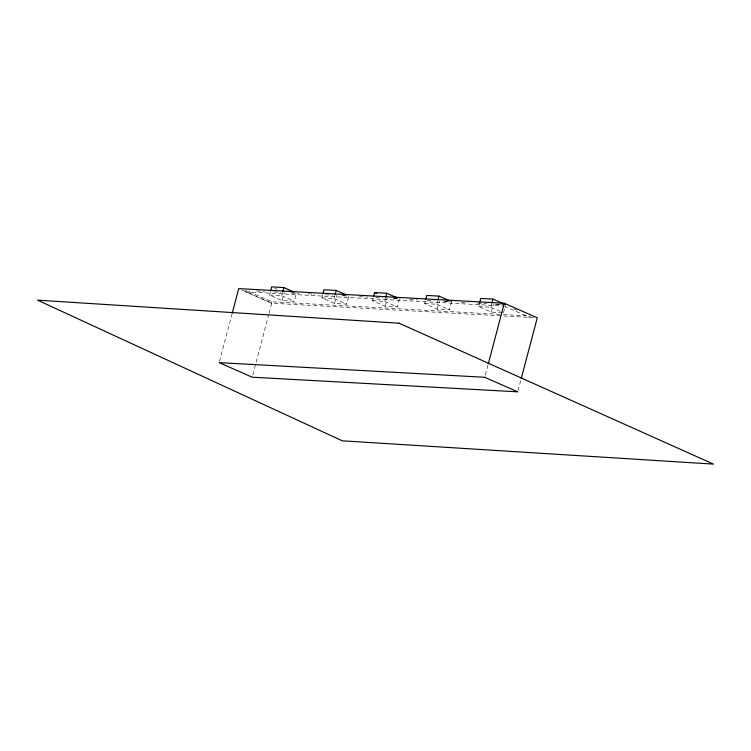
<?xml version="1.0" encoding="UTF-8"?>
<svg xmlns="http://www.w3.org/2000/svg" width="751" height="751" viewBox="0 0 751 751"><rect width="100%" height="100%" fill="white"/><g stroke="black" fill="none" stroke-linecap="round" stroke-linejoin="round"><path stroke-width="0.56" stroke-dasharray="3.75 2.82" d="M219.47 361.522L231.918 314.416M533.773 317.617L271.421 303.188L245.643 291.82L246.009 290.412L271.796 301.78L502.1 314.481M292.064 292.89L296.504 293.134L294.354 301.254L282.169 300.578L269.525 295.012L270.332 291.961M271.421 303.188L271.796 301.78M252.768 374.946L268.764 314.378M269.065 313.251L271.731 303.16L241.925 290.027M269.525 295.012L281.709 295.678L282.517 292.637M282.169 300.578L284.31 292.458M343.282 295.716L348.821 296.016L346.68 304.136L334.495 303.47L321.85 297.894L322.658 294.852M321.85 297.894L334.035 298.569L334.843 295.519M334.495 303.47L336.636 295.35M399.419 298.814L397.27 306.934L385.085 306.258L372.449 300.691L373.247 297.64M372.449 300.691L384.634 301.358L385.441 298.316M385.085 306.258L387.234 298.138M444.958 301.32L451.604 301.686L449.455 309.806L437.27 309.14L424.625 303.564L425.432 300.522M424.625 303.564L436.819 304.239L437.617 301.198M437.27 309.14L439.419 301.02M502.353 312.726L491.267 312.116L478.631 306.549L479.438 303.498M478.631 306.549L490.816 307.215L491.623 304.174M491.267 312.116L493.416 303.995M485.315 375.049L488.281 363.831M503.461 312.791L505.339 305.685M518.021 390.717L520.978 379.499M393.881 298.504L397.204 298.691M496.74 304.183L501.17 304.427M256.532 290.994L264.718 291.444M274.068 291.961L281.081 292.346M290.44 292.862L298.616 293.312M307.976 293.829L314.988 294.223M325.512 294.796L332.524 295.19M341.874 295.706L348.886 296.091M359.41 296.673L367.596 297.124M375.772 297.574L382.794 297.959M393.308 298.541L400.33 298.926M409.68 299.442L417.866 299.893M427.216 300.409L434.228 300.794M443.578 301.311L451.764 301.761M461.114 302.277L468.136 302.672M477.486 303.188L486.836 303.704M495.022 304.155L503.208 304.606M245.643 291.82L504.005 306.079M503.264 314.547L530.15 316.03L529.784 317.438L505.029 306.53M513.656 308.755L516.744 310.125M490.816 307.215L500.297 311.393M436.819 304.239L449.455 309.806M384.634 301.358L397.27 306.934M334.035 298.569L346.68 304.136M274.838 288.281L276.941 289.21M281.709 295.678L294.354 301.254"/><path stroke-width="1.13" d="M232.209 313.289L238.734 288.619L504.278 303.263L537.275 317.814L521.278 378.382M270.604 290.947L271.674 286.891L283.859 287.558L293.341 291.735M282.789 291.623L283.859 287.558M322.93 293.838L324 289.773L336.185 290.449L345.667 294.627M335.115 294.505L336.185 290.449M373.519 296.626L374.589 292.561L386.774 293.237L397.307 297.884M385.704 297.302L386.774 293.237M425.704 299.508L426.775 295.443L438.959 296.119L449.492 300.757M437.889 300.175L438.959 296.119M479.701 302.484L480.781 298.429L492.966 299.095L505.601 304.671M491.886 303.16L492.966 299.095M488.281 363.831L504.278 303.263M374.589 292.561L376.702 293.491M484.724 377.293L219.17 362.639L252.176 377.19L517.721 391.834L484.724 377.293M399.053 323.202L37.55 300.156L342.259 440.809L713.45 464.109L399.053 323.202"/></g></svg>
